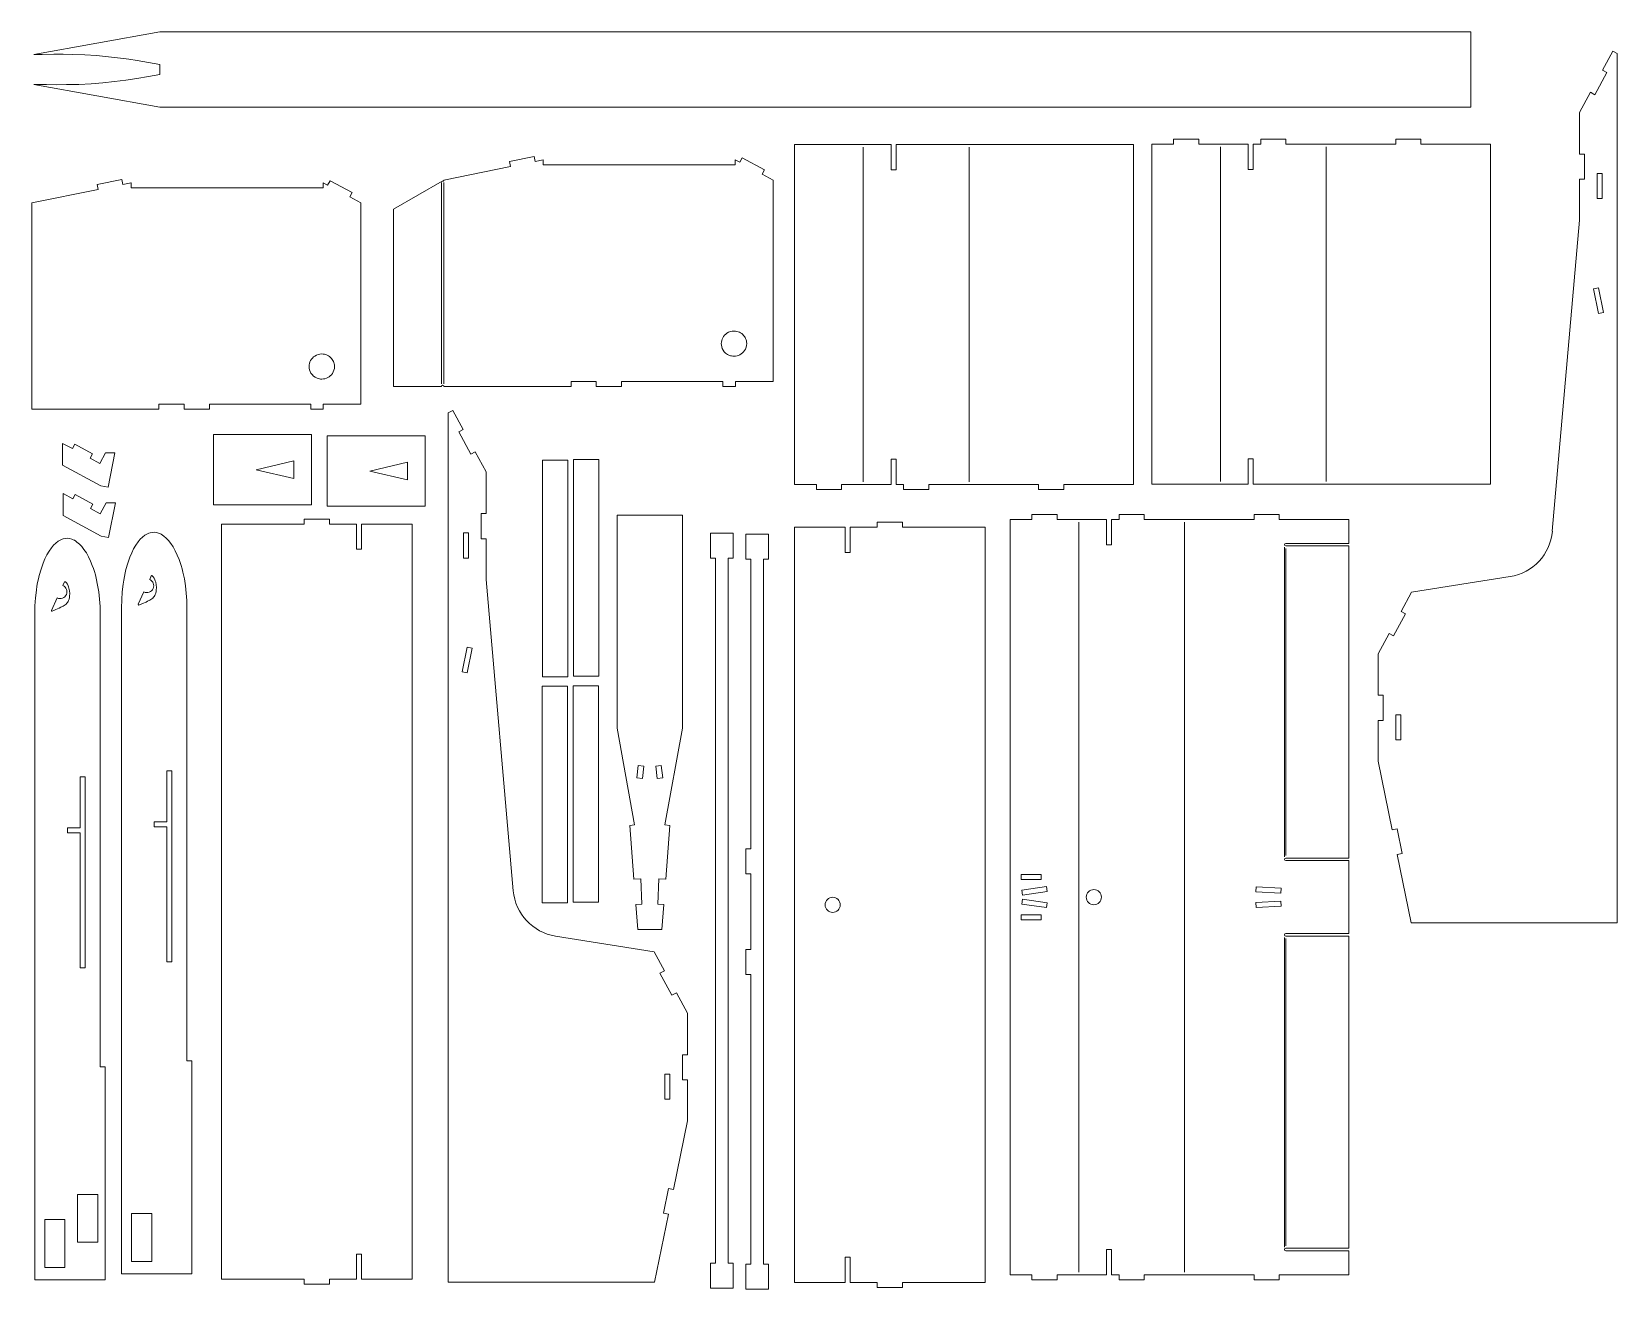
# Model space of a CAD drawing. Header units: millimetres. Extents: x -1 to 629, y -4 to 496.
import ezdxf

# ---------------------------------------------------------------- set-up
doc = ezdxf.new("R2010")
doc.units = ezdxf.units.MM
doc.layers.get('0').update_dxf_attribs({"lineweight": 18})

msp = doc.modelspace()

# ---------------------------------------------------------------- linework, layer by layer
at = {"color": 7, "lineweight": 18}
for p, q in [((-0.33, 486.79), (49.67, 495.87)), ((314.3, 495.87), (49.67, 495.87)), ((314.3, 495.87), (390.68, 495.87)), ((390.68, 495.87), (570.68, 495.87)), ((570.68, 465.87), (570.68, 495.87)), ((628.92, 487.25), (628.92, 141.85)), ((49.67, 465.87), (-0.33, 474.96)), ((49.67, 465.87), (314.3, 465.87)), ((346.3, 465.87), (314.3, 465.87)), ((390.68, 465.87), (314.3, 465.87)), ((570.68, 465.87), (390.68, 465.87)), ((301.99, 451.06), (329.28, 451.06)), ((301.99, 451.06), (301.99, 316.06)), ((329.28, 450.06), (329.28, 317.06)), ((342.28, 451.06), (371.28, 451.06)), ((371.28, 451.06), (436.59, 451.06)), ((371.28, 450.06), (371.28, 317.06)), ((436.59, 451.06), (436.59, 316.06)), ((443.93, 316.19), (443.93, 451.19)), ((471.22, 317.19), (471.22, 450.19)), ((513.22, 451.19), (540.88, 451.19)), ((513.22, 317.19), (513.22, 450.19)), ((550.88, 451.19), (578.53, 451.19)), ((578.53, 316.19), (578.53, 451.19)), ((202.05, 442.96), (245.58, 442.96)), ((245.58, 442.96), (278.38, 442.96)), ((161.84, 436.53), (142.59, 425.42)), ((293.45, 356.96), (293.45, 436.96)), ((38.24, 433.87), (81.78, 433.87)), ((81.78, 433.87), (114.57, 433.87)), ((129.64, 347.87), (129.64, 427.87)), ((142.59, 425.42), (142.59, 354.96)), ((603.1, 297.42), (613.92, 421.05)), ((213.15, 354.96), (162.59, 354.96)), ((213.15, 354.96), (162.59, 354.96)), ((273.45, 356.96), (233.19, 356.96)), ((109.65, 347.87), (69.39, 347.87)), ((49.34, 345.87), (-1.22, 345.87)), ((49.34, 345.87), (-1.22, 345.87)), ((164.35, 344.46), (164.35, -0.94)), ((70.97, 335.89), (70.97, 307.89)), ((109.93, 335.89), (70.97, 335.89)), ((109.93, 307.89), (109.93, 335.89)), ((116.14, 335.34), (116.14, 307.34)), ((155.1, 335.34), (116.14, 335.34)), ((155.1, 307.34), (155.1, 335.34)), ((201.81, 325.63), (201.81, 239.63)), ((211.81, 325.63), (211.81, 239.63)), ((214.16, 325.88), (214.16, 239.88)), ((224.16, 325.88), (224.16, 239.88)), ((371.28, 316.06), (398.94, 316.06)), ((408.94, 316.06), (436.59, 316.06)), ((443.93, 316.19), (471.22, 316.19)), ((484.22, 316.19), (513.22, 316.19)), ((513.22, 316.19), (578.53, 316.19)), ((70.97, 307.89), (109.93, 307.89)), ((116.14, 307.34), (155.1, 307.34)), ((231.42, 303.81), (257.42, 303.81)), ((231.42, 219.18), (231.42, 303.81)), ((257.42, 303.81), (257.42, 219.18)), ((107.11, 300.27), (74.19, 300.27)), ((74.19, 0.27), (74.19, 300.27)), ((150.03, 300.27), (129.8, 300.27)), ((150.03, 0.27), (150.03, 300.27)), ((322.11, 299), (301.88, 299)), ((301.88, 299), (301.88, -1)), ((377.72, 299), (344.8, 299)), ((377.72, 299), (377.72, -1)), ((387.61, 302.08), (387.61, 152.08)), ((414.9, 301.08), (414.9, 152.08)), ((456.9, 302.08), (484.56, 302.08)), ((456.9, 301.08), (456.9, 152.08)), ((494.56, 302.08), (522.21, 302.08)), ((522.21, 292.58), (497.21, 292.58)), ((497.21, 291.58), (522.21, 291.58)), ((522.21, 291.58), (522.21, 167.58)), ((270.54, 286.69), (270.54, 6.69)), ((275.54, 6.69), (275.54, 286.69)), ((284.62, 171.29), (284.62, 286.29)), ((289.62, 6.29), (289.62, 286.29)), ((190.17, 154.63), (179.35, 278.26)), ((547.16, 273.21), (586.31, 279.41)), ((34.47, 2.39), (34.47, 267.03)), ((60.47, 267.03), (60.47, 87.03)), ((0, 0), (0, 264.63)), ((26, 264.63), (26, 84.63)), ((201.68, 235.83), (201.68, 149.83)), ((211.68, 235.83), (211.68, 149.83)), ((214.03, 236.08), (214.03, 150.08)), ((224.03, 236.08), (224.03, 150.08)), ((238.39, 180.85), (231.42, 219.18)), ((257.42, 219.18), (250.46, 180.85)), ((52.47, 182.03), (52.47, 202.26)), ((54.47, 202.26), (54.47, 126.41)), ((539.46, 178.75), (533.92, 206.05)), ((18, 179.63), (18, 199.86)), ((20, 199.86), (20, 124.02)), ((18, 124.02), (18, 177.63)), ((52.47, 126.41), (52.47, 180.03)), ((238.06, 159.18), (236.42, 180.49)), ((252.43, 180.49), (250.79, 159.18)), ((522.21, 167.58), (497.21, 167.58)), ((497.21, 166.58), (522.21, 166.58)), ((546.96, 141.85), (541.45, 168.95)), ((284.62, 131.29), (284.62, 161.29)), ((387.61, 2.08), (387.61, 152.08)), ((414.9, 3.08), (414.9, 152.08)), ((456.9, 3.08), (456.9, 152.08)), ((628.92, 141.85), (546.96, 141.85)), ((246.11, 130.41), (206.96, 136.62)), ((497.21, 137.58), (522.21, 137.58)), ((522.21, 136.58), (497.21, 136.58)), ((522.21, 12.58), (522.21, 136.58)), ((284.62, 6.29), (284.62, 121.29)), ((28, 84.63), (28, 0)), ((62.47, 87.03), (62.47, 2.39)), ((253.81, 35.96), (259.35, 63.26)), ((246.31, -0.94), (251.82, 26.16)), ((497.21, 12.58), (522.21, 12.58)), ((522.21, 11.58), (497.21, 11.58)), ((28, 0), (0, 0)), ((62.47, 2.39), (34.47, 2.39)), ((107.11, 0.27), (74.19, 0.27)), ((150.03, 0.27), (129.8, 0.27)), ((456.9, 2.08), (484.56, 2.08)), ((494.56, 2.08), (522.21, 2.08)), ((164.35, -0.94), (246.31, -0.94)), ((322.11, -1), (301.88, -1)), ((377.72, -1), (344.8, -1))]:
    msp.add_line(p, q, dxfattribs=at)
at = {"color": 7, "lineweight": 18, "ltscale": 0.216184}
for p, q in [((623.04, 480.6), (627.16, 488.21)), ((170.23, 337.81), (166.11, 345.41))]:
    msp.add_line(p, q, dxfattribs=at)
at = {"color": 7, "lineweight": 18, "ltscale": 0.05}
for p, q in [((627.16, 488.21), (628.92, 487.25)), ((624.8, 479.65), (623.04, 480.6)), ((618.28, 471.81), (620.04, 470.86)), ((452.58, 453.19), (452.58, 451.19)), ((462.58, 453.19), (462.58, 451.19)), ((487.22, 453.19), (487.22, 451.19)), ((497.22, 453.19), (497.22, 451.19)), ((540.88, 453.19), (540.88, 451.19)), ((550.88, 453.19), (550.88, 451.19)), ((202.05, 442.96), (202.05, 444.96)), ((278.38, 444.96), (278.38, 442.96)), ((482.22, 441.19), (484.22, 441.19)), ((615.92, 447.25), (613.92, 447.25)), ((38.24, 433.87), (38.24, 435.87)), ((114.57, 435.87), (114.57, 433.87)), ((342.28, 441.06), (340.28, 441.06)), ((613.92, 437.25), (615.92, 437.25)), ((620.92, 439.56), (622.92, 439.56)), ((622.92, 429.56), (620.92, 429.56)), ((619.46, 393.75), (621.42, 394.15)), ((623.41, 384.35), (621.45, 383.95)), ((213.15, 356.96), (213.15, 354.96)), ((223.13, 354.96), (223.13, 356.96)), ((223.17, 354.96), (223.17, 356.96)), ((223.17, 354.96), (223.17, 356.96)), ((233.19, 356.96), (233.19, 354.96)), ((273.45, 354.96), (273.45, 356.96)), ((278.45, 356.96), (278.45, 354.96)), ((49.34, 347.87), (49.34, 345.87)), ((59.32, 345.87), (59.32, 347.87)), ((59.36, 345.87), (59.36, 347.87)), ((59.36, 345.87), (59.36, 347.87)), ((69.39, 347.87), (69.39, 345.87)), ((109.65, 345.87), (109.65, 347.87)), ((114.65, 347.87), (114.65, 345.87)), ((166.11, 345.41), (164.35, 344.46)), ((168.47, 336.86), (170.23, 337.81)), ((15.88, 332.02), (14.93, 330.26)), ((22.92, 328.21), (21.97, 326.45)), ((174.99, 329.02), (173.24, 328.07)), ((340.28, 326.06), (342.28, 326.06)), ((484.22, 326.19), (482.22, 326.19)), ((310.64, 314.06), (310.64, 316.06)), ((320.64, 314.06), (320.64, 316.06)), ((345.28, 314.06), (345.28, 316.06)), ((355.28, 314.06), (355.28, 316.06)), ((398.94, 314.06), (398.94, 316.06)), ((408.94, 314.06), (408.94, 316.06)), ((16.1, 312.06), (15.14, 310.31)), ((23.13, 308.25), (22.18, 306.5)), ((177.35, 304.46), (179.35, 304.46)), ((396.26, 304.08), (396.26, 302.08)), ((406.26, 304.08), (406.26, 302.08)), ((430.9, 304.08), (430.9, 302.08)), ((440.9, 304.08), (440.9, 302.08)), ((484.56, 304.08), (484.56, 302.08)), ((494.56, 304.08), (494.56, 302.08)), ((107.11, 302.27), (107.11, 300.27)), ((117.11, 302.27), (117.11, 300.27)), ((172.35, 296.77), (170.35, 296.77)), ((334.8, 301), (334.8, 299)), ((344.8, 301), (344.8, 299)), ((127.8, 290.27), (129.8, 290.27)), ((179.35, 294.46), (177.35, 294.46)), ((425.9, 292.08), (427.9, 292.08)), ((170.35, 286.77), (172.35, 286.77)), ((268.54, 286.69), (270.54, 286.69)), ((277.54, 286.69), (275.54, 286.69)), ((282.62, 286.29), (284.62, 286.29)), ((291.62, 286.29), (289.62, 286.29)), ((324.11, 289), (322.11, 289)), ((544.8, 264.65), (543.04, 265.6)), ((538.28, 256.81), (540.04, 255.86)), ((173.81, 250.96), (171.85, 251.36)), ((169.86, 241.56), (171.82, 241.16)), ((535.92, 232.25), (533.92, 232.25)), ((533.92, 222.25), (535.92, 222.25)), ((540.92, 224.56), (542.92, 224.56)), ((542.92, 214.56), (540.92, 214.56)), ((52.47, 202.26), (54.47, 202.26)), ((18, 199.86), (20, 199.86)), ((13, 177.63), (13, 179.63)), ((47.47, 180.03), (47.47, 182.03)), ((236.42, 180.49), (238.39, 180.85)), ((250.46, 180.85), (252.43, 180.49)), ((541.42, 179.15), (539.46, 178.75)), ((282.62, 171.29), (284.62, 171.29)), ((541.45, 168.95), (543.41, 169.35)), ((282.62, 161.29), (284.62, 161.29)), ((392.01, 159.08), (392.01, 161.08)), ((400.01, 161.08), (400.01, 159.08)), ((392.01, 145.08), (392.01, 143.08)), ((400.01, 143.08), (400.01, 145.08)), ((54.47, 126.41), (52.47, 126.41)), ((282.62, 131.29), (284.62, 131.29)), ((20, 124.02), (18, 124.02)), ((248.47, 121.86), (250.23, 122.81)), ((282.62, 121.29), (284.62, 121.29)), ((254.99, 114.02), (253.24, 113.07)), ((257.35, 89.46), (259.35, 89.46)), ((26, 84.63), (28, 84.63)), ((60.47, 87.03), (62.47, 87.03)), ((252.35, 81.77), (250.35, 81.77)), ((259.35, 79.46), (257.35, 79.46)), ((250.35, 71.77), (252.35, 71.77)), ((251.85, 36.36), (253.81, 35.96)), ((251.82, 26.16), (249.86, 26.56)), ((129.8, 10.27), (127.8, 10.27)), ((268.54, 6.69), (270.54, 6.69)), ((277.54, 6.69), (275.54, 6.69)), ((322.11, 9), (324.11, 9)), ((425.9, 12.08), (427.9, 12.08)), ((107.11, -1.73), (107.11, 0.27)), ((117.11, -1.73), (117.11, 0.27)), ((282.62, 6.29), (284.62, 6.29)), ((291.62, 6.29), (289.62, 6.29)), ((396.26, 0.08), (396.26, 2.08)), ((406.26, 0.08), (406.26, 2.08)), ((430.9, 0.08), (430.9, 2.08)), ((440.9, 0.08), (440.9, 2.08)), ((484.56, 0.08), (484.56, 2.08)), ((494.56, 0.08), (494.56, 2.08)), ((334.8, -3), (334.8, -1)), ((344.8, -3), (344.8, -1))]:
    msp.add_line(p, q, dxfattribs=at)
at = {"color": 7, "lineweight": 18, "ltscale": 0.098297}
msp.add_line((49.67, 478.91), (49.67, 482.84), dxfattribs=at)
at = {"color": 7, "lineweight": 18, "ltscale": 0.25}
for p, q in [((620.04, 470.86), (624.8, 479.65)), ((340.28, 441.06), (340.28, 451.06)), ((342.28, 451.06), (342.28, 441.06)), ((452.58, 453.19), (462.58, 453.19)), ((482.22, 451.19), (482.22, 441.19)), ((484.22, 441.19), (484.22, 451.19)), ((487.22, 453.19), (497.22, 453.19)), ((540.88, 453.19), (550.88, 453.19)), ((615.92, 437.25), (615.92, 447.25)), ((620.92, 429.56), (620.92, 439.56)), ((622.92, 439.56), (622.92, 429.56)), ((621.45, 383.95), (619.46, 393.75)), ((621.42, 394.15), (623.41, 384.35)), ((173.24, 328.07), (168.47, 336.86)), ((211.81, 325.63), (201.81, 325.63)), ((224.16, 325.88), (214.16, 325.88)), ((340.28, 316.06), (340.28, 326.06)), ((342.28, 326.06), (342.28, 316.06)), ((482.22, 326.19), (482.22, 316.19)), ((484.22, 316.19), (484.22, 326.19)), ((310.64, 314.06), (320.64, 314.06)), ((345.28, 314.06), (355.28, 314.06)), ((398.94, 314.06), (408.94, 314.06)), ((177.35, 294.46), (177.35, 304.46)), ((396.26, 304.08), (406.26, 304.08)), ((430.9, 304.08), (440.9, 304.08)), ((484.56, 304.08), (494.56, 304.08)), ((107.11, 302.27), (117.11, 302.27)), ((127.8, 300.27), (127.8, 290.27)), ((129.8, 290.27), (129.8, 300.27)), ((170.35, 296.77), (170.35, 286.77)), ((172.35, 286.77), (172.35, 296.77)), ((268.54, 296.69), (268.54, 286.69)), ((277.54, 296.69), (277.54, 286.69)), ((282.62, 286.29), (282.62, 296.29)), ((291.62, 286.29), (291.62, 296.29)), ((322.11, 289), (322.11, 299)), ((324.11, 299), (324.11, 289)), ((344.8, 301), (334.8, 301)), ((425.9, 302.08), (425.9, 292.08)), ((427.9, 292.08), (427.9, 302.08)), ((540.04, 255.86), (544.8, 264.65)), ((171.85, 251.36), (169.86, 241.56)), ((171.82, 241.16), (173.81, 250.96)), ((201.81, 239.63), (211.81, 239.63)), ((214.16, 239.88), (224.16, 239.88)), ((211.68, 235.83), (201.68, 235.83)), ((224.03, 236.08), (214.03, 236.08)), ((535.92, 222.25), (535.92, 232.25)), ((540.92, 214.56), (540.92, 224.56)), ((542.92, 224.56), (542.92, 214.56)), ((543.41, 169.35), (541.42, 179.15)), ((282.62, 161.29), (282.62, 171.29)), ((201.68, 149.83), (211.68, 149.83)), ((214.03, 150.08), (224.03, 150.08)), ((282.62, 121.29), (282.62, 131.29)), ((253.24, 113.07), (248.47, 121.86)), ((257.35, 79.46), (257.35, 89.46)), ((250.35, 81.77), (250.35, 71.77)), ((252.35, 71.77), (252.35, 81.77)), ((249.86, 26.56), (251.85, 36.36)), ((127.8, 10.27), (127.8, 0.27)), ((129.8, 0.27), (129.8, 10.27)), ((268.54, 6.69), (268.54, -3.31)), ((277.54, 6.69), (277.54, -3.31)), ((322.11, -1), (322.11, 9)), ((324.11, 9), (324.11, -1)), ((425.9, 2.08), (425.9, 12.08)), ((427.9, 12.08), (427.9, 2.08)), ((282.62, -3.71), (282.62, 6.29)), ((291.62, -3.71), (291.62, 6.29)), ((396.26, 0.08), (406.26, 0.08)), ((430.9, 0.08), (440.9, 0.08)), ((484.56, 0.08), (494.56, 0.08)), ((107.11, -1.73), (117.11, -1.73)), ((344.8, -3), (334.8, -3))]:
    msp.add_line(p, q, dxfattribs=at)
at = {"color": 7, "lineweight": 18, "ltscale": 0.228856}
for p, q in [((613.92, 463.76), (618.28, 471.81)), ((179.35, 320.97), (174.99, 329.02)), ((533.92, 248.76), (538.28, 256.81)), ((259.35, 105.97), (254.99, 114.02))]:
    msp.add_line(p, q, dxfattribs=at)
at = {"color": 7, "lineweight": 18, "ltscale": 0.412672}
for p, q in [((613.92, 447.25), (613.92, 463.76)), ((179.35, 304.46), (179.35, 320.97)), ((533.92, 232.25), (533.92, 248.76)), ((259.35, 89.46), (259.35, 105.97))]:
    msp.add_line(p, q, dxfattribs=at)
at = {"color": 7, "lineweight": 18, "ltscale": 0.275}
for p, q in [((329.28, 451.06), (340.28, 451.06)), ((471.22, 451.19), (482.22, 451.19)), ((329.28, 316.06), (340.28, 316.06)), ((471.22, 316.19), (482.22, 316.19)), ((414.9, 302.08), (425.9, 302.08)), ((414.9, 2.08), (425.9, 2.08))]:
    msp.add_line(p, q, dxfattribs=at)
at = {"color": 7, "lineweight": 18, "ltscale": 0.216183}
for p, q in [((443.93, 451.19), (452.58, 451.19)), ((462.58, 451.19), (471.22, 451.19)), ((301.99, 316.06), (310.64, 316.06)), ((320.64, 316.06), (329.28, 316.06)), ((387.61, 302.08), (396.26, 302.08)), ((406.26, 302.08), (414.9, 302.08)), ((543.04, 265.6), (547.16, 273.21)), ((250.23, 122.81), (246.11, 130.41)), ((387.61, 2.08), (396.26, 2.08)), ((406.26, 2.08), (414.9, 2.08))]:
    msp.add_line(p, q, dxfattribs=at)
at = {"color": 7, "lineweight": 18, "ltscale": 0.075}
for p, q in [((484.22, 451.19), (487.22, 451.19)), ((29.14, 314.89), (26.2, 315.47)), ((342.28, 316.06), (345.28, 316.06)), ((427.9, 302.08), (430.9, 302.08)), ((29.36, 294.94), (26.41, 295.52)), ((427.9, 2.08), (430.9, 2.08))]:
    msp.add_line(p, q, dxfattribs=at)
at = {"color": 7, "lineweight": 18, "ltscale": 0.4}
for p, q in [((497.22, 451.19), (513.22, 451.19)), ((355.28, 316.06), (371.28, 316.06)), ((440.9, 302.08), (456.9, 302.08)), ((440.9, 2.08), (456.9, 2.08))]:
    msp.add_line(p, q, dxfattribs=at)
for p, q in [((189.05, 442.33), (162.59, 436.96)), ((188.65, 444.29), (198.45, 446.27)), ((189.05, 442.33), (188.65, 444.29)), ((198.45, 446.27), (198.85, 444.31)), ((280.2, 444), (278.38, 444.96)), ((281.13, 445.76), (280.2, 444)), ((289.97, 441.07), (281.13, 445.76)), ((24.84, 435.2), (34.65, 437.19)), ((25.24, 433.24), (24.84, 435.2)), ((34.65, 437.19), (35.04, 435.23)), ((116.39, 434.91), (114.57, 435.87)), ((117.33, 436.67), (116.39, 434.91)), ((126.16, 431.99), (117.33, 436.67)), ((161.59, 355.96), (161.59, 435.96)), ((162.59, 435.96), (162.59, 355.96)), ((289.03, 439.31), (289.97, 441.07)), ((293.45, 436.96), (289.03, 439.31)), ((25.24, 433.24), (-1.22, 427.88)), ((125.22, 430.22), (126.16, 431.99)), ((129.64, 427.87), (125.22, 430.22)), ((-1.22, 427.88), (-1.22, 345.87)), ((496.71, 168.08), (496.71, 291.08)), ((497.21, 290.58), (497.21, 168.58)), ((496.71, 136.08), (496.71, 13.08)), ((497.21, 13.58), (497.21, 135.58))]:
    msp.add_line(p, q)
at = {"color": 7, "lineweight": 18, "ltscale": 0.081479}
for p, q in [((202.05, 444.96), (198.85, 444.31)), ((38.24, 435.87), (35.04, 435.23))]:
    msp.add_line(p, q, dxfattribs=at)
at = {"color": 7, "lineweight": 18, "ltscale": 0.000439}
for p, q in [((202.05, 444.96), (202.03, 444.96)), ((38.24, 435.87), (38.22, 435.87))]:
    msp.add_line(p, q, dxfattribs=at)
at = {"color": 7, "lineweight": 18, "ltscale": 0.405027}
for p, q in [((613.92, 421.05), (613.92, 437.25)), ((179.35, 278.26), (179.35, 294.46)), ((533.92, 206.05), (533.92, 222.25)), ((259.35, 63.26), (259.35, 79.46))]:
    msp.add_line(p, q, dxfattribs=at)
at = {"color": 7, "lineweight": 18, "ltscale": 0.475}
for p, q in [((142.59, 354.96), (161.59, 354.96)), ((17, 34), (17, 15)), ((25, 15), (25, 34)), ((38.47, 7.39), (38.47, 26.39)), ((46.47, 26.39), (46.47, 7.39)), ((4, 5), (4, 24)), ((12, 24), (12, 5))]:
    msp.add_line(p, q, dxfattribs=at)
at = {"color": 7, "lineweight": 18, "ltscale": 0.250549}
for p, q in [((223.17, 356.96), (213.15, 356.96)), ((59.36, 347.87), (49.34, 347.87))]:
    msp.add_line(p, q, dxfattribs=at)
at = {"color": 7, "lineweight": 18, "ltscale": 0.25058}
for p, q in [((223.17, 356.96), (213.15, 356.96)), ((59.36, 347.87), (49.34, 347.87))]:
    msp.add_line(p, q, dxfattribs=at)
at = {"color": 7, "lineweight": 18, "ltscale": 0.000955}
for p, q in [((223.17, 354.96), (223.13, 354.96)), ((59.36, 345.87), (59.32, 345.87))]:
    msp.add_line(p, q, dxfattribs=at)
at = {"color": 7, "lineweight": 18, "ltscale": 0.250516}
for p, q in [((233.19, 354.96), (223.17, 354.96)), ((69.38, 345.87), (59.36, 345.87))]:
    msp.add_line(p, q, dxfattribs=at)
at = {"color": 7, "lineweight": 18, "ltscale": 0.250583}
for p, q in [((233.19, 354.96), (223.17, 354.96)), ((69.39, 345.87), (59.36, 345.87))]:
    msp.add_line(p, q, dxfattribs=at)
at = {"color": 7, "lineweight": 18, "ltscale": 0.125015}
for p, q in [((278.45, 354.96), (273.45, 354.96)), ((114.65, 345.87), (109.65, 345.87))]:
    msp.add_line(p, q, dxfattribs=at)
at = {"color": 7, "lineweight": 18, "ltscale": 0.359415}
for p, q in [((292.83, 356.96), (278.45, 356.96)), ((129.02, 347.87), (114.65, 347.87))]:
    msp.add_line(p, q, dxfattribs=at)
at = {"color": 7, "lineweight": 18, "ltscale": 0.374797}
for p, q in [((293.45, 356.96), (278.45, 356.96)), ((129.64, 347.87), (114.65, 347.87))]:
    msp.add_line(p, q, dxfattribs=at)
at = {"color": 7, "lineweight": 18, "ltscale": 0.109959}
for p, q in [((11.06, 332.35), (14.93, 330.26)), ((21.97, 326.45), (25.83, 324.35)), ((11.28, 312.4), (15.14, 310.31)), ((22.18, 306.5), (26.05, 304.4))]:
    msp.add_line(p, q, dxfattribs=at)
at = {"color": 7, "lineweight": 18, "ltscale": 0.217083}
for p, q in [((11.06, 323.67), (11.06, 332.35)), ((11.28, 303.72), (11.28, 312.4))]:
    msp.add_line(p, q, dxfattribs=at)
at = {"color": 7, "lineweight": 18, "ltscale": 0.199999}
for p, q in [((15.88, 332.02), (22.92, 328.21)), ((16.1, 312.06), (23.13, 308.25))]:
    msp.add_line(p, q, dxfattribs=at)
at = {"color": 7, "lineweight": 18, "ltscale": 0.121712}
for p, q in [((25.83, 324.35), (28.15, 328.63)), ((26.05, 304.4), (28.37, 308.68))]:
    msp.add_line(p, q, dxfattribs=at)
at = {"color": 7, "lineweight": 18, "ltscale": 0.092043}
for p, q in [((28.15, 328.63), (31.83, 328.63)), ((28.37, 308.68), (32.05, 308.68))]:
    msp.add_line(p, q, dxfattribs=at)
at = {"color": 7, "lineweight": 18, "ltscale": 0.35}
for p, q in [((31.83, 328.63), (29.14, 314.89)), ((32.05, 308.68), (29.36, 294.94))]:
    msp.add_line(p, q, dxfattribs=at)
at = {"color": 7, "lineweight": 18, "ltscale": 0.430367}
for p, q in [((26.2, 315.47), (11.06, 323.67)), ((26.41, 295.52), (11.28, 303.72))]:
    msp.add_line(p, q, dxfattribs=at)
at = {"color": 7, "lineweight": 18, "ltscale": 0.385073}
for p, q in [((102.93, 325.39), (87.93, 321.89)), ((87.93, 321.89), (102.93, 318.39)), ((148.1, 324.84), (133.1, 321.34)), ((133.1, 321.34), (148.1, 317.84))]:
    msp.add_line(p, q, dxfattribs=at)
at = {"color": 7, "lineweight": 18, "ltscale": 0.175}
for p, q in [((102.93, 318.39), (102.93, 325.39)), ((148.1, 317.84), (148.1, 324.84))]:
    msp.add_line(p, q, dxfattribs=at)
at = {"color": 7, "lineweight": 18, "ltscale": 0.267308}
for p, q in [((127.8, 300.27), (117.11, 300.27)), ((127.8, 0.27), (117.11, 0.27))]:
    msp.add_line(p, q, dxfattribs=at)
at = {"color": 7, "lineweight": 18, "ltscale": 0.225}
for p, q in [((277.54, 296.69), (268.54, 296.69)), ((282.62, 296.29), (291.62, 296.29)), ((277.54, -3.31), (268.54, -3.31)), ((282.62, -3.71), (291.62, -3.71))]:
    msp.add_line(p, q, dxfattribs=at)
at = {"color": 7, "lineweight": 18, "ltscale": 0.267307}
for p, q in [((334.8, 299), (324.11, 299)), ((334.8, -1), (324.11, -1))]:
    msp.add_line(p, q, dxfattribs=at)
at = {"color": 7, "lineweight": 18, "ltscale": 0.2375}
for p, q in [((522.21, 302.08), (522.21, 292.58)), ((522.21, 2.08), (522.21, 11.58))]:
    msp.add_line(p, q, dxfattribs=at)
at = {"color": 7, "lineweight": 18, "ltscale": 0.038426}
for p, q in [((11.2, 275.88), (11.84, 277.28)), ((45.66, 278.27), (46.3, 279.67))]:
    msp.add_line(p, q, dxfattribs=at)
at = {"color": 7, "lineweight": 18, "ltscale": 0.135318}
for p, q in [((41.14, 268.4), (43.39, 273.32)), ((6.67, 266), (8.93, 270.92))]:
    msp.add_line(p, q, dxfattribs=at)
at = {"color": 7, "lineweight": 18, "ltscale": 0.125}
for p, q in [((239.84, 204.41), (239.3, 199.44)), ((241.48, 199.2), (242.03, 204.17)), ((246.82, 204.17), (247.36, 199.2)), ((249.55, 199.44), (249, 204.41)), ((13, 179.63), (18, 179.63)), ((18, 177.63), (13, 177.63)), ((47.47, 182.03), (52.47, 182.03)), ((52.47, 180.03), (47.47, 180.03))]:
    msp.add_line(p, q, dxfattribs=at)
at = {"color": 7, "lineweight": 18, "ltscale": 0.054992}
for p, q in [((242.03, 204.17), (239.84, 204.41)), ((249, 204.41), (246.82, 204.17)), ((239.3, 199.44), (241.48, 199.2)), ((247.36, 199.2), (249.55, 199.44))]:
    msp.add_line(p, q, dxfattribs=at)
at = {"color": 7, "lineweight": 18, "ltscale": 0.3625}
for p in [(522.21, 166.58), (522.21, 137.58)]:
    msp.add_line(p, (522.21, 152.08), dxfattribs=at)
at = {"color": 7, "lineweight": 18, "ltscale": 0.069801}
for p, q in [((240.85, 159.3), (238.06, 159.18)), ((250.79, 159.18), (248, 159.3))]:
    msp.add_line(p, q, dxfattribs=at)
at = {"color": 7, "lineweight": 18, "ltscale": 0.250579}
for p, q in [((241.26, 149.28), (240.85, 159.3)), ((248, 159.3), (247.58, 149.28))]:
    msp.add_line(p, q, dxfattribs=at)
at = {"color": 7, "lineweight": 18, "ltscale": 0.2}
for p, q in [((392.01, 161.08), (400.01, 161.08)), ((400.01, 159.08), (392.01, 159.08)), ((400.01, 145.08), (392.01, 145.08)), ((392.01, 143.08), (400.01, 143.08)), ((25, 34), (17, 34)), ((38.47, 26.39), (46.47, 26.39)), ((4, 24), (12, 24)), ((17, 15), (25, 15)), ((46.47, 7.39), (38.47, 7.39)), ((12, 5), (4, 5))]:
    msp.add_line(p, q, dxfattribs=at)
at = {"color": 7, "lineweight": 18, "ltscale": 0.250001}
for p, q in [((392.22, 154.83), (402.12, 156.25)), ((402.4, 154.31), (392.5, 152.89)), ((402.4, 149.85), (392.5, 151.26)), ((495.26, 153.66), (485.27, 154.19)), ((485.38, 156.19), (495.36, 155.66)), ((392.22, 149.32), (402.12, 147.91)), ((495.26, 150.49), (485.27, 149.96)), ((485.38, 147.97), (495.36, 148.5))]:
    msp.add_line(p, q, dxfattribs=at)
at = {"color": 7, "lineweight": 18, "ltscale": 0.049012}
for p, q in [((392.5, 152.89), (392.22, 154.83)), ((392.5, 151.26), (392.22, 149.32)), ((402.12, 156.25), (402.4, 154.31)), ((402.12, 147.91), (402.4, 149.85))]:
    msp.add_line(p, q, dxfattribs=at)
at = {"color": 7, "lineweight": 18, "ltscale": 0.049993}
for p, q in [((485.27, 154.19), (485.38, 156.19)), ((495.36, 155.66), (495.26, 153.66)), ((485.27, 149.96), (485.38, 147.97)), ((495.36, 148.5), (495.26, 150.49))]:
    msp.add_line(p, q, dxfattribs=at)
at = {"color": 7, "lineweight": 18, "ltscale": 0.060809}
for p, q in [((238.83, 149.18), (241.26, 149.28)), ((247.58, 149.28), (250.02, 149.18))]:
    msp.add_line(p, q, dxfattribs=at)
at = {"color": 7, "lineweight": 18, "ltscale": 0.25074}
for p, q in [((239.6, 139.18), (238.83, 149.18)), ((250.02, 149.18), (249.25, 139.18))]:
    msp.add_line(p, q, dxfattribs=at)
at = {"color": 7, "lineweight": 18, "ltscale": 0.241136}
msp.add_line((249.25, 139.18), (239.6, 139.18), dxfattribs=at)
at = {"color": 7, "lineweight": 18}
for points in [[(49.67, 482.84), (45.17, 483.66), (40.64, 484.42), (37.33, 484.94), (34.02, 485.4), (29.31, 485.96), (24.59, 486.4), (19.84, 486.69), (15.08, 486.86), (11.33, 486.91), (7.58, 486.91), (2.93, 486.85), (-0.33, 486.79)], [(-0.33, 474.96), (4.68, 474.87), (8.67, 474.83), (12.65, 474.85), (17.53, 474.96), (22.4, 475.19), (27.03, 475.55), (31.65, 476.04), (36.12, 476.63), (40.62, 477.32), (45.16, 478.09), (49.67, 478.91)], [(277.88, 366.96), (277.4, 366.99), (276.93, 367.05), (276.48, 367.16), (276.04, 367.31), (275.24, 367.7), (274.56, 368.19), (274.01, 368.75), (273.57, 369.37), (273.23, 370.01), (273, 370.68), (272.88, 371.32), (272.83, 371.96)], [(275.08, 376.13), (275.73, 376.49), (276.43, 376.76), (277.16, 376.91), (277.9, 376.96), (278.46, 376.93), (279, 376.84), (279.53, 376.69), (280.04, 376.48), (280.51, 376.22), (280.95, 375.93), (281.35, 375.58), (281.71, 375.21), (282.02, 374.81), (282.29, 374.39), (282.5, 373.96), (282.67, 373.51), (282.8, 373.07), (282.88, 372.62), (282.92, 371.96)], [(111.28, 367.04), (111.93, 367.4), (112.63, 367.67), (113.35, 367.82), (114.1, 367.87), (114.65, 367.84), (115.19, 367.75), (115.72, 367.6), (116.23, 367.39), (116.71, 367.14), (117.14, 366.84), (117.55, 366.5), (117.91, 366.12), (118.22, 365.72), (118.48, 365.3), (118.7, 364.87), (118.87, 364.43), (118.99, 363.98), (119.07, 363.53), (119.12, 362.87)], [(114.07, 357.87), (113.6, 357.9), (113.13, 357.96), (112.67, 358.07), (112.23, 358.22), (111.44, 358.61), (110.76, 359.1), (110.2, 359.67), (109.76, 360.28), (109.43, 360.93), (109.2, 361.59), (109.07, 362.23), (109.03, 362.87)], [(34.47, 267.03), (34.54, 270.21), (34.74, 273.35), (35.1, 276.41), (35.33, 277.94), (35.6, 279.45), (35.9, 280.88), (36.24, 282.28), (36.95, 284.78), (37.35, 285.99), (37.79, 287.16), (38.51, 288.84), (39.29, 290.42), (40.15, 291.89), (41.09, 293.22), (41.94, 294.24), (42.84, 295.12), (43.79, 295.86), (44.28, 296.17), (44.78, 296.43), (45.28, 296.65), (45.79, 296.82), (46.63, 296.99), (47.48, 297.03), (48.32, 296.92), (49.17, 296.69), (49.69, 296.48), (50.21, 296.21), (50.73, 295.9), (51.23, 295.54), (52.21, 294.71), (53.14, 293.73), (54.02, 292.61), (54.96, 291.19), (55.83, 289.64), (56.62, 287.98), (57.34, 286.22), (57.77, 285.03), (58.16, 283.81), (58.54, 282.49), (58.89, 281.15), (59.46, 278.46), (59.9, 275.69), (60.22, 272.85), (60.4, 269.96), (60.47, 267.03)], [(0, 264.63), (0.07, 267.82), (0.28, 270.95), (0.63, 274.02), (0.86, 275.55), (1.13, 277.05), (1.43, 278.48), (1.77, 279.89), (2.48, 282.39), (2.89, 283.59), (3.32, 284.76), (4.04, 286.45), (4.83, 288.03), (5.69, 289.5), (6.62, 290.83), (7.47, 291.84), (8.38, 292.73), (9.32, 293.46), (9.81, 293.77), (10.31, 294.04), (10.82, 294.25), (11.33, 294.42), (12.17, 294.6), (13.01, 294.63), (13.86, 294.53), (14.7, 294.3), (15.22, 294.08), (15.74, 293.82), (16.26, 293.51), (16.77, 293.15), (17.74, 292.32), (18.67, 291.33), (19.55, 290.22), (20.49, 288.8), (21.36, 287.25), (22.16, 285.58), (22.87, 283.82), (23.3, 282.64), (23.69, 281.42), (24.07, 280.1), (24.42, 278.76), (24.99, 276.07), (25.44, 273.3), (25.75, 270.46), (25.94, 267.57), (26, 264.63)], [(12.15, 277.35), (12.58, 276.9), (12.95, 276.37), (13.25, 275.77), (13.43, 275.3), (13.58, 274.8), (13.78, 273.77), (13.87, 272.71), (13.83, 271.67), (13.75, 271.05), (13.61, 270.46), (13.43, 269.96), (13.21, 269.5), (12.99, 269.15), (12.73, 268.82), (12.41, 268.49), (12.05, 268.18), (11.28, 267.68), (10.38, 267.21), (9.74, 266.92), (8.38, 266.35), (6.93, 265.74)], [(46.61, 279.74), (47.05, 279.3), (47.42, 278.76), (47.71, 278.17), (47.9, 277.69), (48.05, 277.19), (48.25, 276.16), (48.34, 275.11), (48.3, 274.06), (48.21, 273.44), (48.07, 272.85), (47.9, 272.36), (47.68, 271.9), (47.46, 271.54), (47.2, 271.22), (46.88, 270.88), (46.52, 270.58), (45.75, 270.07), (44.85, 269.6), (44.21, 269.31), (42.85, 268.74), (41.4, 268.13)]]:
    msp.add_lwpolyline(points, dxfattribs=at)
msp.add_circle((317.11, 149), 3, dxfattribs=at)
for centre, radius, start, end in [((162.09, 436.96), 0.5, 239.9999, 0), ((277.82, 371.96), 4.99, 123.33301, 179.94766), ((277.96, 371.97), 4.96, 325.79587, 359.96471), ((114.02, 362.87), 4.99, 123.33301, 179.94766), ((277.88, 372.03), 5.07, 270.02616, 325.71199), ((114.07, 362.95), 5.07, 270.02616, 325.71199), ((114.16, 362.88), 4.96, 325.79587, 359.96471), ((162.09, 354.96), 0.5, 0, 180.00001), ((583.18, 299.16), 20, 279.00473, 355.00001), ((497.21, 292.08), 0.5, 90, 270), ((12.02, 277.19), 0.2, 50.37644, 155.37643), ((44.53, 275.8), 2.73, 245.37644, 65.37644), ((46.49, 279.59), 0.2, 50.37644, 155.37643), ((10.06, 273.4), 2.73, 245.37644, 65.37644), ((6.85, 265.92), 0.2, 155.37643, 293.37643), ((41.32, 268.31), 0.2, 155.37643, 293.37643), ((497.21, 167.08), 0.5, 90, 270), ((210.09, 156.37), 20, 184.99999, 260.99527), ((420.9, 152.08), 3, 0, 179.99999), ((420.9, 152.08), 3, 180.00001, 0), ((497.21, 137.08), 0.5, 90, 270), ((497.21, 12.08), 0.5, 90, 270)]:
    msp.add_arc(centre, radius, start, end, dxfattribs=at)

doc.saveas('drawing.dxf')
